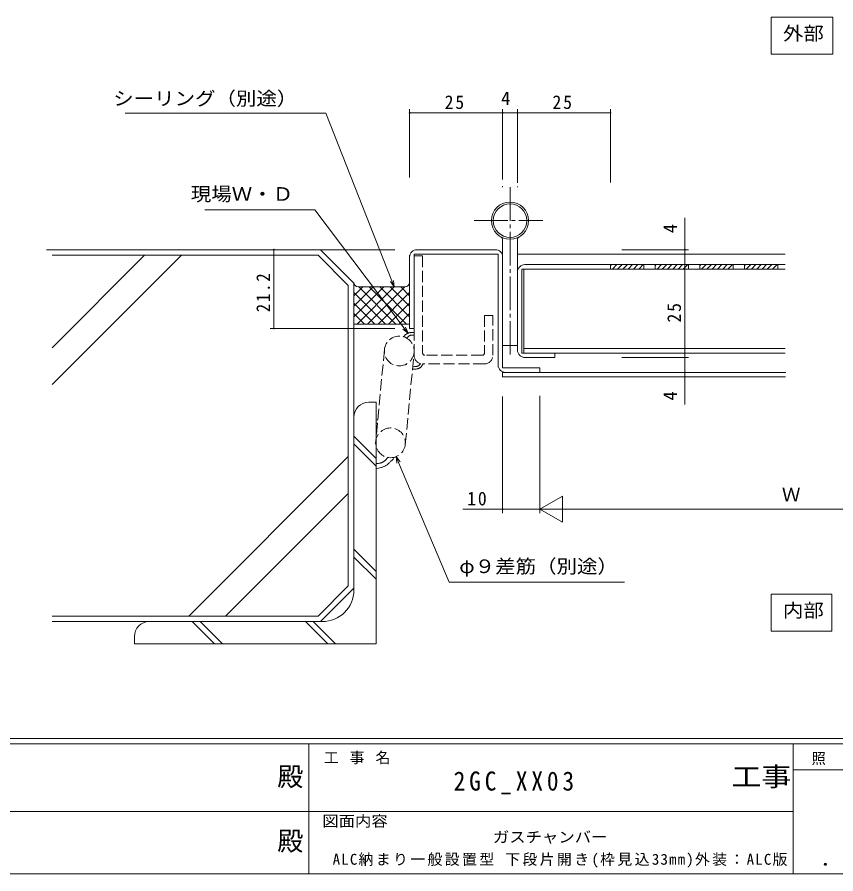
# Model space of a CAD drawing. Units: millimetres on the paper. Extents: x -420 to 373, y -297 to 267.
# Drawn here: x -111.1 to 109, y -297 to -66.7 of the extents above; entities that cross this region are included whole.
import ezdxf
from ezdxf.enums import TextEntityAlignment as Align

# ---------------------------------------------------------------- set-up
doc = ezdxf.new("R2010")
doc.units = ezdxf.units.MM
doc.linetypes.add('CHAIN2', pattern=[12, 9, -1, 1, -1])
doc.linetypes.add('DASHED3', pattern=[4, 3, -1])
for name, color, linetype, lineweight in [('0-1_USER1', 7, 'Continuous', 9), ('0-2_YKK_ZWAK', 3, 'Continuous', 9), ('0-3_YKK_11', 7, 'Continuous', 9), ('0-4_YKK_12', 2, 'Continuous', 9), ('0-5_YSS_K', 3, 'Continuous', 9), ('0-6_YKK_13', 4, 'Continuous', 9), ('0-7_YKK_D', 6, 'Continuous', 9)]:
    doc.layers.add(name, color=color, linetype=linetype, lineweight=lineweight)
doc.styles.add('ＭＳ ゴシック', font='')
doc.styles.get('ＭＳ ゴシック').set_extended_font_data('MS Gothic')

msp = doc.modelspace()

# ---------------------------------------------------------------- linework, layer by layer
at = {"layer": '0-1_USER1'}
for p, q in [((352.3, -260.6), (-417.7, -260.6)), ((314.5, -262), (-417.7, -262)), ((-32.7, -262), (-32.7, -297)), ((97.5, -262), (97.5, -297)), ((165.684, -268.999), (97.5, -268.999)), ((-160.1, -280.199), (-31.3, -280.199)), ((-31.3, -280.199), (97.5, -280.199)), ((-417.7, -297), (314.5, -297))]:
    msp.add_line(p, q, dxfattribs=at)
at = {"layer": '0-2_YKK_ZWAK'}
for p, q in [((91.578, -76.669), (91.578, -66.669)), ((91.578, -66.669), (108.218, -66.669)), ((108.218, -66.669), (108.218, -76.669)), ((108.218, -76.669), (91.578, -76.669)), ((91.578, -231.78), (91.578, -221.78)), ((91.578, -221.78), (107.898, -221.78)), ((107.898, -221.78), (107.898, -231.78)), ((107.898, -231.78), (91.578, -231.78))]:
    msp.add_line(p, q, dxfattribs=at)
at = {"layer": '0-3_YKK_11'}
for p, q in [((19.409, -112.141), (19.409, -112.377)), ((23.409, -112.242), (23.409, -112.411)), ((-5.591, -150.387), (-5.591, -130.676)), ((18.209, -130.387), (-4.391, -130.387)), ((-4.391, -130.387), (-4.391, -150.387)), ((-3.591, -129.187), (17.409, -129.187)), ((18.209, -159.187), (18.209, -130.387)), ((25.409, -133.187), (95.347, -133.187)), ((48.409, -133.187), (48.409, -134.387)), ((57.409, -134.387), (57.409, -133.187)), ((60.409, -133.187), (60.409, -134.387)), ((69.409, -133.187), (69.409, -134.387)), ((72.409, -134.387), (72.409, -133.187)), ((81.409, -134.387), (81.409, -133.187)), ((84.409, -133.187), (84.409, -134.387)), ((93.409, -133.187), (93.409, -134.387)), ((24.609, -156.987), (24.609, -134.387)), ((24.609, -134.387), (95.347, -134.387)), ((25.109, -134.387), (25.109, -156.987)), ((-4.391, -150.387), (-5.591, -150.387)), ((19.409, -154.987), (19.409, -160.987)), ((23.409, -154.987), (23.409, -156.187)), ((33.409, -156.987), (24.609, -156.987)), ((18.209, -160.748), (18.209, -159.187)), ((19.409, -160.987), (29.409, -160.987)), ((29.409, -160.987), (29.409, -162.187)), ((19.384, -163.387), (95.459, -163.387)), ((19.409, -162.187), (19.409, -163.426)), ((29.409, -162.187), (19.409, -162.187)), ((19.875, -162.187), (95.57, -162.187))]:
    msp.add_line(p, q, dxfattribs=at)
msp.add_lwpolyline([(25.409, -158.187), (33.409, -158.187), (33.409, -156.987)], dxfattribs=at)
for centre, start, end in [((-3.591, -131.187), 89.99997, 180.00002), ((17.409, -131.187), 0, 89.99997), ((25.409, -135.187), 89.99997, 180.00002), ((25.409, -156.187), 180.00002, 270), ((20.209, -160.187), 180.00002, 270)]:
    msp.add_arc(centre, 2, start, end, dxfattribs=at)
at = {"layer": '0-4_YKK_12'}
for p, q in [((23.449, -130.387), (95.347, -130.387)), ((25.109, -155.787), (95.347, -155.787)), ((95.347, -156.987), (33.409, -156.987))]:
    msp.add_line(p, q, dxfattribs=at)
at = {"layer": '0-5_YSS_K'}
for p, q in [((-32.591, -129.187), (-103.195, -129.187)), ((-29.591, -129.187), (-101.745, -129.187)), ((-101.745, -165.464), (-66.968, -130.687)), ((-101.745, -155.564), (-76.867, -130.687)), ((-101.745, -130.687), (-30.212, -130.687)), ((-22.091, -138.808), (-30.212, -130.687)), ((-20.591, -138.187), (-29.591, -129.187)), ((-20.591, -138.187), (-20.591, -220.187)), ((-22.091, -138.808), (-22.091, -219.565)), ((-20.591, -141.559), (-18.218, -139.187)), ((-20.591, -144.388), (-15.39, -139.187)), ((-20.591, -147.216), (-12.561, -139.187)), ((-19.733, -149.187), (-9.733, -139.187)), ((-19.391, -139.187), (-6.791, -139.187)), ((-19.277, -139.187), (-9.277, -149.187)), ((-16.905, -149.187), (-6.905, -139.187)), ((-16.449, -139.187), (-6.449, -149.187)), ((-13.62, -139.187), (-5.591, -147.216)), ((-10.792, -139.187), (-5.591, -144.388)), ((-7.963, -139.187), (-5.591, -141.559)), ((-20.591, -140.701), (-12.106, -149.187)), ((-14.076, -149.187), (-5.591, -140.701)), ((-20.591, -143.53), (-14.934, -149.187)), ((-11.248, -149.187), (-5.591, -143.53)), ((-20.591, -146.358), (-17.762, -149.187)), ((-8.419, -149.187), (-5.591, -146.358)), ((-20.591, -148.187), (-20.591, -151.187)), ((-20.591, -149.187), (-5.591, -149.187)), ((-6.685, -152.037), (-6.516, -151.915)), ((-6.516, -151.915), (-6.431, -151.858)), ((-6.431, -151.858), (-6.343, -151.805)), ((-6.343, -151.805), (-6.255, -151.754)), ((-6.255, -151.754), (-6.165, -151.708)), ((-6.165, -151.708), (-6.073, -151.665)), ((-6.073, -151.665), (-5.98, -151.627)), ((-5.98, -151.627), (-5.891, -151.596)), ((-5.891, -151.596), (-5.801, -151.568)), ((-5.801, -151.568), (-5.709, -151.544)), ((-5.709, -151.544), (-5.616, -151.523)), ((-5.616, -151.523), (-5.522, -151.505)), ((-5.522, -151.505), (-5.426, -151.489)), ((-5.426, -151.489), (-5.233, -151.466)), ((-5.233, -151.466), (-5.036, -151.451)), ((-5.036, -151.451), (-4.837, -151.442)), ((-4.837, -151.442), (-4.434, -151.434)), ((-7.333, -152.593), (-7.012, -152.306)), ((-7.012, -152.306), (-6.85, -152.168)), ((-6.85, -152.168), (-6.685, -152.037)), ((-6.367, -152.98), (-6.141, -152.74)), ((-6.141, -152.74), (-6.027, -152.626)), ((-6.027, -152.626), (-5.91, -152.519)), ((-5.91, -152.519), (-5.789, -152.421)), ((-5.789, -152.421), (-5.728, -152.376)), ((-5.728, -152.376), (-5.665, -152.335)), ((-5.665, -152.335), (-5.601, -152.297)), ((-5.601, -152.297), (-5.536, -152.263)), ((-5.536, -152.263), (-5.469, -152.233)), ((-5.469, -152.233), (-5.401, -152.207)), ((-5.401, -152.207), (-5.343, -152.189)), ((-5.343, -152.189), (-5.285, -152.175)), ((-5.285, -152.175), (-5.165, -152.154)), ((-5.165, -152.154), (-5.042, -152.142)), ((-5.042, -152.142), (-4.916, -152.14)), ((-4.916, -152.14), (-4.787, -152.144)), ((-4.787, -152.144), (-4.656, -152.154)), ((-4.656, -152.154), (-4.524, -152.168)), ((-4.524, -152.168), (-4.391, -152.186)), ((-6.42, -160.117), (-6.507, -159.961)), ((-4.754, -160.485), (-4.628, -160.515)), ((-4.628, -160.515), (-4.319, -160.555)), ((-4.319, -160.555), (-4.167, -160.571)), ((-4.167, -160.571), (-4.018, -160.58)), ((-4.018, -160.58), (-3.873, -160.581)), ((-3.873, -160.581), (-3.802, -160.578)), ((-3.802, -160.578), (-3.732, -160.572)), ((-3.732, -160.572), (-3.664, -160.563)), ((-3.664, -160.563), (-3.597, -160.55)), ((-3.597, -160.55), (-3.532, -160.534)), ((-3.577, -161.243), (-3.473, -161.222)), ((-3.532, -160.534), (-3.468, -160.515)), ((-3.473, -161.222), (-3.371, -161.198)), ((-3.468, -160.515), (-3.41, -160.492)), ((-3.41, -160.492), (-3.353, -160.466)), ((-3.371, -161.198), (-3.272, -161.168)), ((-3.353, -160.466), (-3.297, -160.437)), ((-3.297, -160.437), (-3.243, -160.404)), ((-3.272, -161.168), (-3.176, -161.134)), ((-3.243, -160.404), (-3.19, -160.368)), ((-3.19, -160.368), (-3.139, -160.329)), ((-3.176, -161.134), (-3.082, -161.094)), ((-3.139, -160.329), (-3.089, -160.287)), ((-3.089, -160.287), (-3.04, -160.243)), ((-3.082, -161.094), (-2.993, -161.05)), ((-3.04, -160.243), (-2.947, -160.147)), ((-2.993, -161.05), (-2.907, -161)), ((-2.947, -160.147), (-2.857, -160.041)), ((-2.907, -161), (-2.824, -160.946)), ((-2.857, -160.041), (-2.771, -159.928)), ((-2.824, -160.946), (-2.744, -160.886)), ((-2.771, -159.928), (-2.688, -159.808)), ((-2.744, -160.886), (-2.665, -160.822)), ((-2.665, -160.822), (-2.59, -160.754)), ((-2.59, -160.754), (-2.516, -160.681)), ((-2.516, -160.681), (-2.445, -160.605)), ((-2.445, -160.605), (-2.376, -160.526)), ((-2.376, -160.526), (-2.308, -160.442)), ((-2.308, -160.442), (-2.242, -160.356)), ((-2.242, -160.356), (-2.178, -160.267)), ((-2.178, -160.267), (-2.054, -160.081)), ((-2.054, -160.081), (-1.934, -159.887)), ((-4.821, -161.288), (-4.83, -161.284)), ((-4.821, -161.288), (-4.587, -161.293)), ((-4.587, -161.293), (-4.355, -161.296)), ((-4.355, -161.296), (-4.126, -161.293)), ((-4.126, -161.293), (-4.013, -161.289)), ((-4.013, -161.289), (-3.901, -161.282)), ((-3.901, -161.282), (-3.791, -161.272)), ((-3.791, -161.272), (-3.683, -161.259)), ((-3.683, -161.259), (-3.577, -161.243)), ((-14.591, -170.187), (-16.591, -170.187)), ((-14.591, -235.187), (-14.591, -170.187)), ((-20.591, -220.687), (-20.591, -174.187)), ((-14.168, -174.995), (-14.591, -174.962)), ((-14.247, -175.826), (-14.591, -175.812)), ((-20.591, -179.286), (-14.591, -185.286)), ((-20.591, -181.408), (-14.591, -187.408)), ((-64.973, -227.687), (-22.091, -184.805)), ((-13.722, -186.592), (-13.504, -186.545)), ((-13.504, -186.545), (-13.397, -186.517)), ((-13.397, -186.517), (-13.291, -186.487)), ((-13.291, -186.487), (-13.188, -186.453)), ((-13.188, -186.453), (-13.086, -186.416)), ((-13.086, -186.416), (-12.985, -186.375)), ((-12.985, -186.375), (-12.887, -186.33)), ((-12.887, -186.33), (-12.777, -186.273)), ((-12.777, -186.273), (-12.669, -186.211)), ((-12.669, -186.211), (-12.563, -186.144)), ((-12.563, -186.144), (-12.46, -186.072)), ((-12.46, -186.072), (-12.36, -185.996)), ((-12.36, -185.996), (-12.261, -185.916)), ((-12.261, -185.916), (-12.164, -185.832)), ((-12.164, -185.832), (-12.068, -185.745)), ((-12.068, -185.745), (-11.881, -185.563)), ((-11.881, -185.563), (-11.699, -185.373)), ((-11.699, -185.373), (-11.52, -185.177)), ((-11.52, -185.177), (-11.342, -184.978)), ((-11.174, -186.624), (-11.028, -186.492)), ((-11.028, -186.492), (-10.885, -186.356)), ((-10.885, -186.356), (-10.744, -186.217)), ((-10.744, -186.217), (-10.605, -186.073)), ((-10.605, -186.073), (-10.332, -185.779)), ((-10.332, -185.779), (-10.063, -185.477)), ((-10.063, -185.477), (-9.796, -185.171)), ((-14.626, -186.717), (-14.17, -186.663)), ((-14.626, -188.069), (-14.296, -188.001)), ((-14.296, -188.001), (-13.967, -187.929)), ((-14.17, -186.663), (-13.944, -186.631)), ((-13.967, -187.929), (-13.642, -187.853)), ((-13.944, -186.631), (-13.722, -186.592)), ((-13.642, -187.853), (-13.321, -187.768)), ((-13.321, -187.768), (-13.163, -187.722)), ((-13.163, -187.722), (-13.006, -187.673)), ((-13.006, -187.673), (-12.852, -187.621)), ((-12.852, -187.621), (-12.699, -187.564)), ((-12.699, -187.564), (-12.549, -187.504)), ((-12.549, -187.504), (-12.401, -187.44)), ((-12.401, -187.44), (-12.256, -187.371)), ((-12.256, -187.371), (-12.114, -187.296)), ((-12.114, -187.296), (-11.948, -187.201)), ((-11.948, -187.201), (-11.786, -187.098)), ((-11.786, -187.098), (-11.628, -186.988)), ((-11.628, -186.988), (-11.473, -186.872)), ((-11.473, -186.872), (-11.322, -186.751)), ((-11.322, -186.751), (-11.174, -186.624)), ((-55.073, -227.687), (-22.091, -194.704)), ((-20.591, -209.692), (-14.591, -215.692)), ((-20.591, -211.813), (-14.591, -217.813)), ((-22.091, -219.565), (-30.212, -227.687)), ((-20.591, -220.187), (-29.591, -229.187)), ((-101.745, -227.687), (-30.212, -227.687)), ((-29.591, -229.187), (-101.745, -229.187)), ((-29.091, -229.187), (-75.591, -229.187)), ((-64.029, -229.187), (-58.029, -235.187)), ((-61.907, -229.187), (-55.907, -235.187)), ((-33.623, -229.187), (-27.623, -235.187)), ((-31.502, -229.187), (-25.502, -235.187)), ((-79.591, -233.187), (-79.591, -235.187)), ((-79.591, -235.187), (-14.591, -235.187))]:
    msp.add_line(p, q, dxfattribs=at)
at = {"layer": '0-5_YSS_K', "linetype": 'DASHED3'}
for p, q in [((-12.369, -156.053), (-14.168, -174.995)), ((-6.749, -181.494), (-4.405, -156.809)), ((-14.247, -175.826), (-14.714, -180.737))]:
    msp.add_line(p, q, dxfattribs=at)
for centre in [(-8.387, -156.431), (-10.731, -181.115)]:
    msp.add_circle(centre, 4, dxfattribs=at)
at = {"layer": '0-5_YSS_K'}
for centre, radius, start, end in [((-19.391, -137.987), 1.2, 180, 270), ((-6.791, -137.987), 1.2, 270, 0), ((-16.591, -174.187), 4, 90, 180), ((-29.091, -220.687), 8.5, 270, 0), ((-75.591, -233.187), 4, 90, 180)]:
    msp.add_arc(centre, radius, start, end, dxfattribs=at)
at = {"layer": '0-6_YKK_13', "linetype": 'CHAIN2'}
for p, q in [((21.409, -112.413), (21.409, -157.724)), ((11.768, -121.387), (30.257, -121.387))]:
    msp.add_line(p, q, dxfattribs=at)
at = {"layer": '0-6_YKK_13'}
for p, q in [((19.409, -126.583), (19.409, -154.987)), ((23.409, -126.583), (23.409, -154.987)), ((48.409, -133.487), (48.71, -133.187)), ((48.924, -134.387), (50.124, -133.187)), ((50.338, -134.387), (51.538, -133.187)), ((51.752, -134.387), (52.952, -133.187)), ((53.166, -134.387), (54.367, -133.187)), ((54.581, -134.387), (55.781, -133.187)), ((55.995, -134.387), (57.195, -133.187)), ((60.409, -133.487), (60.71, -133.187)), ((60.924, -134.387), (62.124, -133.187)), ((62.338, -134.387), (63.538, -133.187)), ((63.752, -134.387), (64.952, -133.187)), ((65.166, -134.387), (66.367, -133.187)), ((66.581, -134.387), (67.781, -133.187)), ((67.995, -134.387), (69.195, -133.187)), ((72.409, -133.487), (72.71, -133.187)), ((72.924, -134.387), (74.124, -133.187)), ((74.338, -134.387), (75.538, -133.187)), ((75.752, -134.387), (76.952, -133.187)), ((77.166, -134.387), (78.367, -133.187)), ((78.581, -134.387), (79.781, -133.187)), ((79.995, -134.387), (81.195, -133.187)), ((84.409, -133.487), (84.71, -133.187)), ((84.924, -134.387), (86.124, -133.187)), ((86.338, -134.387), (87.538, -133.187)), ((87.752, -134.387), (88.952, -133.187)), ((89.166, -134.387), (90.366, -133.187)), ((90.581, -134.387), (91.781, -133.187)), ((91.995, -134.387), (93.195, -133.187)), ((19.409, -154.987), (23.409, -154.987))]:
    msp.add_line(p, q, dxfattribs=at)
at = {"layer": '0-6_YKK_13', "linetype": 'DASHED3'}
for p, q in [((-2.091, -130.887), (-4.391, -130.887)), ((-4.391, -157.587), (-4.391, -130.887)), ((-2.091, -130.887), (-2.091, -156.987)), ((16.809, -146.887), (14.509, -146.887)), ((14.509, -146.887), (14.509, -156.987)), ((16.809, -157.587), (16.809, -146.887)), ((13.909, -157.587), (-1.491, -157.587)), ((14.509, -159.887), (-2.091, -159.887))]:
    msp.add_line(p, q, dxfattribs=at)
at = {"layer": '0-6_YKK_13'}
for radius in [5, 4.5]:
    msp.add_circle((21.409, -121.387), radius, dxfattribs=at)
for centre, start, end in [((18.409, -126.583), 0, 59.99998), ((24.409, -126.583), 120, 180)]:
    msp.add_arc(centre, 1, start, end, dxfattribs=at)
at = {"layer": '0-6_YKK_13', "linetype": 'DASHED3'}
for centre, radius, start, end in [((-2.091, -157.587), 2.3, 180, 270), ((-1.491, -156.987), 0.6, 180, 270), ((13.909, -156.987), 0.6, 270, 0), ((14.509, -157.587), 2.3, 270, 0)]:
    msp.add_arc(centre, radius, start, end, dxfattribs=at)
at = {"layer": '0-7_YKK_D'}
for p, q in [((-5.591, -109.797), (-5.591, -91.413)), ((19.409, -110.359), (19.409, -91.413)), ((19.409, -110.359), (19.409, -91.413)), ((23.409, -110.351), (23.409, -91.413)), ((23.409, -111.184), (23.409, -91.413)), ((48.409, -111.124), (48.409, -91.413)), ((-28.162, -92.489), (-82.062, -92.489)), ((-10.357, -137.605), (-28.162, -92.489)), ((-5.591, -92.413), (19.409, -92.413)), ((19.409, -92.413), (23.409, -92.413)), ((23.409, -92.413), (48.409, -92.413)), ((-31.124, -118.457), (-60.704, -118.457)), ((-7.055, -150.291), (-31.124, -118.457)), ((68.409, -129.187), (68.409, -120.587)), ((-9.591, -129.187), (-43.091, -129.187)), ((-42.091, -129.187), (-42.091, -150.387)), ((51.451, -129.187), (69.409, -129.187)), ((68.409, -133.187), (68.409, -129.187)), ((68.409, -158.187), (68.409, -133.187)), ((-9.733, -139.187), (-10.781, -137.773)), ((-9.733, -139.187), (-10.357, -137.605)), ((-9.933, -137.438), (-9.733, -139.187)), ((-9.591, -150.387), (-43.091, -150.387)), ((-6.029, -151.647), (-7.418, -150.566)), ((-6.029, -151.647), (-7.055, -150.291)), ((-6.691, -150.016), (-6.029, -151.647)), ((51.451, -158.187), (69.409, -158.187)), ((51.451, -158.187), (69.409, -158.187)), ((51.451, -162.187), (69.409, -162.187)), ((19.409, -168.688), (19.409, -199.987)), ((29.409, -168.487), (29.409, -199.987)), ((29.409, -168.688), (29.409, -199.987)), ((-9.243, -184.828), (-8.58, -186.393)), ((-8.999, -186.571), (-9.243, -184.828)), ((-9.243, -184.828), (-8.16, -186.216)), ((-8.58, -186.393), (5.036, -218.547)), ((29.409, -198.987), (35.471, -195.487)), ((35.471, -202.487), (35.471, -195.487)), ((19.409, -198.987), (8.669, -198.987)), ((29.409, -198.987), (19.409, -198.987)), ((29.409, -198.987), (35.471, -202.487)), ((29.409, -198.987), (41.533, -198.987)), ((36.409, -198.987), (158.409, -198.987)), ((5.036, -218.547), (52.216, -218.547))]:
    msp.add_line(p, q, dxfattribs=at)
msp.add_lwpolyline([(68.409, -158.187), (68.409, -162.187), (68.409, -170.787)], dxfattribs=at)
for centre, start, end in [((-5.591, -92.413), 0, 180), ((-5.591, -92.413), 180, 0), ((19.409, -92.413), 0, 180), ((19.409, -92.413), 0, 180), ((19.409, -92.413), 180, 0), ((19.409, -92.413), 180, 0), ((23.409, -92.413), 0, 180), ((23.409, -92.413), 0, 180), ((23.409, -92.413), 180, 0), ((23.409, -92.413), 180, 0), ((48.409, -92.413), 0, 180), ((48.409, -92.413), 180, 0), ((-42.091, -129.187), 90, 270), ((-42.091, -129.187), 270, 90), ((68.409, -129.187), 90, 270), ((68.409, -129.187), 270, 90), ((68.409, -133.187), 90, 270), ((68.409, -133.187), 90, 270), ((68.409, -133.187), 270, 90), ((68.409, -133.187), 270, 90), ((-42.091, -150.387), 90, 270), ((-42.091, -150.387), 270, 90), ((68.409, -158.187), 90, 270), ((68.409, -158.187), 90, 270), ((68.409, -158.187), 270, 90), ((68.409, -158.187), 270, 90), ((68.409, -162.187), 90, 270), ((68.409, -162.187), 270, 90), ((19.409, -198.987), 0, 180), ((19.409, -198.987), 180, 0)]:
    msp.add_arc(centre, 0.106, start, end, dxfattribs=at)

# ---------------------------------------------------------------- texts
at = {"layer": '0-1_USER1', "color": 2, "style": 'ＭＳ ゴシック'}
for p in [(-41.182, -274.956), (-41.182, -292.278)]:
    msp.add_text('殿', height=5.132, dxfattribs=at).set_placement(p, align=Align.BOTTOM_LEFT)
at = {"layer": '0-1_USER1', "color": 2, "style": 'ＭＳ ゴシック', "width": 1.15}
msp.add_text('工事', height=5.132, dxfattribs=at).set_placement((80.931, -274.956), align=Align.BOTTOM_LEFT)
at = {"layer": '0-1_USER1', "style": 'ＭＳ ゴシック', "width": 1.1}
msp.add_text('図面内容', height=2.933, dxfattribs=at).set_placement((-29.083, -285.148), align=Align.BOTTOM_LEFT)
at = {"layer": '0-1_USER1', "color": 3, "style": 'ＭＳ ゴシック', "width": 1.15}
msp.add_text(' ． ．', height=3.666, dxfattribs=at).set_placement((101.955, -295.946), align=Align.BOTTOM_LEFT)
at = {"layer": '0-1_USER1', "char_height": 2.933, "attachment_point": 7, "style": 'ＭＳ ゴシック'}
for s, insert in [('\\T1.16;工\\~事\\~名', (-28.688, -267.533)), ('\\T1.17;\\W0.95;照\\~\\~査', (102.489, -267.78))]:
    msp.add_mtext(s, dxfattribs=dict(at, insert=insert))
at = {"layer": '0-2_YKK_ZWAK', "style": 'ＭＳ ゴシック', "width": 1.1}
for s, p in [('外部', (94.778, -73.969)), ('内部', (94.778, -229.079))]:
    msp.add_text(s, height=3.666, dxfattribs=at).set_placement(p, align=Align.BOTTOM_LEFT)
at = {"layer": '0-2_YKK_ZWAK', "color": 7, "style": 'ＭＳ ゴシック', "width": 1.1}
msp.add_text('ガスチャンバー', height=2.933, dxfattribs=at).set_placement((16.797, -289.449), align=Align.BOTTOM_LEFT)
at = {"layer": '0-2_YKK_ZWAK', "color": 2, "insert": (6.239, -275.591), "char_height": 5.132, "attachment_point": 7, "style": 'ＭＳ ゴシック'}
msp.add_mtext('\\T1.33;\\W0.9;2GC_XX03', dxfattribs=at)
at = {"layer": '0-2_YKK_ZWAK', "color": 7, "insert": (-26.283, -295.325), "char_height": 2.933, "attachment_point": 7, "style": 'ＭＳ ゴシック'}
msp.add_mtext('\\T1.16;ALC納まり一般設置型\\~下段片開き(枠見込33mm)外装：ALC版', dxfattribs=at)
at = {"layer": '0-7_YKK_D', "color": 3, "style": 'ＭＳ ゴシック', "width": 1.1}
for s, p in [('シーリング（別途）', (-85.295, -91.474)), ('現場Ｗ・Ｄ', (-64.427, -117.152)), ('φ９差筋（別途）', (7.736, -217.242))]:
    msp.add_text(s, height=3.666, dxfattribs=at).set_placement(p, align=Align.BOTTOM_LEFT)
at = {"layer": '0-7_YKK_D', "color": 3, "style": 'ＭＳ ゴシック'}
for s, p in [('4', (19.012, -91.413)), ('Ｗ', (94.498, -197.987))]:
    msp.add_text(s, height=3.666, dxfattribs=at).set_placement(p, align=Align.BOTTOM_LEFT)
for p in [(67.409, -124.734), (67.409, -169.734)]:
    msp.add_text('4', height=3.666, rotation=90, dxfattribs=at).set_placement(p, align=Align.BOTTOM_LEFT)
at = {"layer": '0-7_YKK_D', "color": 3, "char_height": 3.666, "attachment_point": 7, "style": 'ＭＳ ゴシック'}
for s, insert in [('\\T1.21;\\W0.95;25', (3.827, -91.413)), ('\\T1.21;\\W0.95;25', (32.827, -91.413)), ('\\T1.21;\\W0.95;10', (9.888, -197.987))]:
    msp.add_mtext(s, dxfattribs=dict(at, insert=insert))
at = {"layer": '0-7_YKK_D', "color": 3, "char_height": 3.666, "attachment_point": 7, "rotation": 90, "style": 'ＭＳ ゴシック'}
for s, insert in [('\\T1.22;\\W0.9;21.2', (-43.091, -146)), ('\\T1.21;\\W0.95;25', (67.409, -148.769))]:
    msp.add_mtext(s, dxfattribs=dict(at, insert=insert))

doc.saveas('drawing.dxf')
